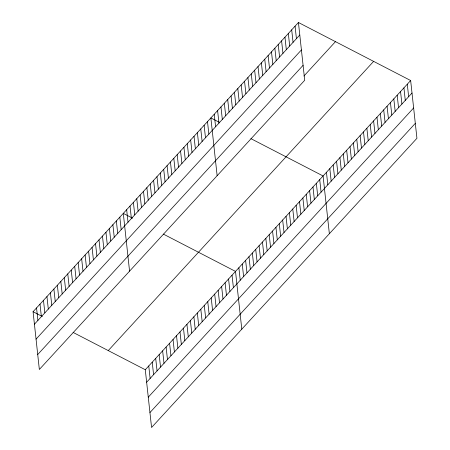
<?xml version="1.0" encoding="UTF-8"?>
<svg xmlns="http://www.w3.org/2000/svg" width="450" height="450" viewBox="0 0 450 450"><rect width="100%" height="100%" fill="white"/><g stroke="black" fill="none" stroke-linecap="round" stroke-linejoin="round"><path stroke-width="0.67" d="M298.434 22.5L304.712 80.263L39.347 369.473L33.069 311.709L298.434 22.5L410.653 80.528L416.931 138.291L151.566 427.5L145.288 369.737L410.653 80.528M34.431 324.208L299.79 34.999M36.051 339.142L301.416 49.933M37.721 354.532L303.086 65.323M303.891 76.061L335.469 41.648M108.259 350.589L373.624 61.38M146.649 382.236L412.014 93.026M148.269 397.176L413.634 107.966M149.946 412.566L415.305 123.356M219.544 122.428L210.864 117.939L217.136 175.703M250.926 138.656L323.083 175.967L329.361 233.73M132.553 218.166L123.294 213.379L129.566 271.142M163.356 234.096L235.513 271.406L241.791 329.169M33.069 311.709L42.328 316.496M73.131 332.426L145.288 369.737M407.289 84.201L408.645 96.699M403.92 87.868L405.276 100.367M400.551 91.541L401.906 104.04M397.181 95.214L398.543 107.713M393.812 98.882L395.173 111.381M390.448 102.555L391.804 115.054M387.079 106.222L388.434 118.721M383.709 109.896L385.071 122.394M380.34 113.569L381.701 126.062M376.976 117.236L378.332 129.735M373.607 120.909L374.963 133.408M370.238 124.577L371.593 137.076M366.868 128.25L368.229 140.749M363.504 131.918L364.86 144.416M360.135 135.591L361.491 148.089M356.766 139.264L358.121 151.757M353.396 142.931L354.757 155.43M350.027 146.604L351.388 159.103M346.663 150.272L348.019 162.771M343.294 153.945L344.649 166.444M339.924 157.612L341.286 170.111M336.555 161.286L337.916 173.784M333.191 164.959L334.547 177.458M329.822 168.626L331.178 181.125M326.452 172.299L327.808 184.798M319.719 179.64L321.075 192.139M316.35 183.308L317.706 195.806M312.981 186.981L314.336 199.479M295.065 26.173L296.426 38.672M309.611 190.654L310.973 203.153M291.696 29.841L293.057 42.339M306.242 194.321L307.603 206.82M288.332 33.514L289.688 46.012M302.878 197.994L304.234 210.493M284.963 37.181L286.318 49.68M299.509 201.662L300.864 214.161M281.593 40.854L282.954 53.353M296.139 205.335L297.501 217.834M278.224 44.522L279.585 57.021M292.77 209.002L294.131 221.501M274.86 48.195L276.216 60.694M289.406 212.676L290.762 225.174M271.491 51.868L272.846 64.367M286.037 216.349L287.392 228.847M268.121 55.536L269.477 68.034M282.668 220.016L284.023 232.515M264.752 59.209L266.113 71.707M279.298 223.689L280.659 236.188M261.388 62.876L262.744 75.375M275.934 227.357L277.29 239.856M258.019 66.549L259.374 79.048M272.565 231.03L273.921 243.529M254.649 70.217L256.005 82.716M269.196 234.697L270.551 247.196M251.28 73.89L252.641 86.389M265.826 238.371L267.188 250.869M247.911 77.563L249.272 90.062M262.457 242.044L263.818 254.542M244.547 81.231L245.903 93.729M259.093 245.711L260.449 258.21M241.178 84.904L242.533 97.403M255.724 249.384L257.079 261.883M237.808 88.571L239.164 101.07M252.354 253.052L253.716 265.551M234.439 92.244L235.8 104.743M248.985 256.725L250.346 269.224M231.075 95.918L232.431 108.411M245.621 260.398L246.977 272.891M227.706 99.585L229.061 112.084M242.252 264.066L243.607 276.564M224.336 103.258L225.692 115.757M238.882 267.739L240.238 280.238M220.967 106.926L222.328 119.424M217.597 110.599L218.959 123.097M232.042 275.192L233.404 287.691M214.234 114.266L215.589 126.765M228.572 278.972L229.933 291.471M225.107 282.752L226.463 295.251M207.495 121.612L208.856 134.106M204.126 125.28L205.487 137.779M221.636 286.537L222.992 299.036M200.762 128.953L202.118 141.452M218.166 290.317L219.521 302.816M197.393 132.621L198.748 145.119M214.695 294.098L216.051 306.596M194.023 136.294L195.379 148.792M211.224 297.883L212.58 310.382M190.654 139.961L192.015 152.46M207.754 301.663L209.109 314.162M187.29 143.634L188.646 156.133M204.283 305.443L205.639 317.942M183.921 147.308L185.276 159.806M200.812 309.229L202.174 321.728M180.551 150.975L181.907 163.474M197.342 313.009L198.703 325.507M177.182 154.648L178.543 167.147M193.871 316.789L195.232 329.287M173.812 158.316L175.174 170.814M190.401 320.574L191.762 333.073M170.449 161.989L171.804 174.487M186.93 324.354L188.291 336.853M167.079 165.656L168.435 178.155M183.465 328.14L184.821 340.633M163.71 169.329L165.071 181.828M179.994 331.92L181.35 344.419M160.341 173.002L161.702 185.501M176.524 335.7L177.879 348.199M156.977 176.67L158.333 189.169M173.053 339.486L174.409 351.984M153.607 180.343L154.963 192.842M169.583 343.266L170.938 355.764M150.238 184.011L151.594 196.509M166.112 347.046L167.468 359.544M146.869 187.684L148.23 200.183M162.641 350.831L163.997 363.33M143.505 191.351L144.861 203.85M159.171 354.611L160.532 367.11M140.136 195.024L141.491 207.523M155.7 358.391L157.061 370.89M136.766 198.697L138.122 211.196M152.229 362.177L153.591 374.676M133.397 202.365L134.758 214.864M148.759 365.957L150.12 378.456M130.028 206.038L131.389 218.537M126.664 209.706L128.019 222.204M119.824 217.159L121.179 229.657M116.353 220.944L117.709 233.443M112.883 224.724L114.244 237.223M109.412 228.504L110.773 241.003M105.941 232.29L107.302 244.789M102.471 236.07L103.832 248.569M99.006 239.85L100.361 252.349M95.535 243.636L96.891 256.134M92.064 247.416L93.42 259.914M88.594 251.196L89.949 263.694M85.123 254.981L86.479 267.48M81.653 258.761L83.008 271.26M78.182 262.541L79.538 275.04M74.711 266.327L76.067 278.826M71.241 270.107L72.602 282.606M67.77 273.892L69.131 286.386M64.299 277.673L65.661 290.171M60.829 281.452L62.19 293.951M57.364 285.238L58.719 297.737M53.893 289.018L55.249 301.517M50.422 292.798L51.778 305.297M46.952 296.584L48.307 309.082M43.481 300.364L44.837 312.863M40.011 304.144L41.366 316.642M36.54 307.929L37.896 320.428"/></g></svg>
